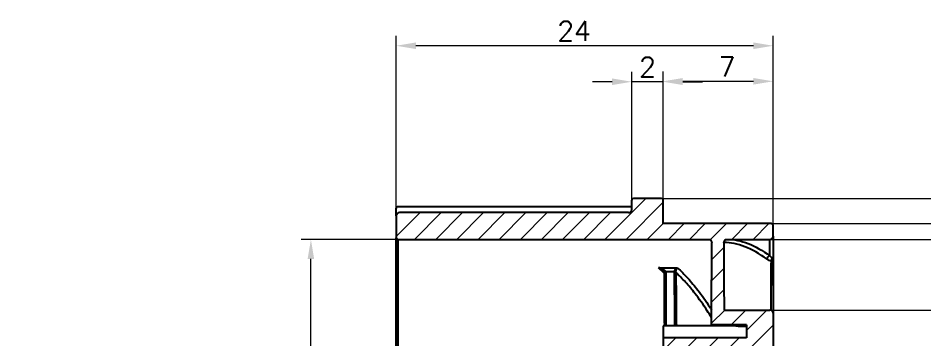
# Model space of a CAD drawing. Header units: millimetres. Extents: x 2517 to 4431, y 863 to 2540.
# Drawn here: x 3250.5 to 3308.2, y 1059.8 to 1080.3 of the extents above; entities that cross this region are included whole.
import ezdxf

# ---------------------------------------------------------------- set-up
doc = ezdxf.new("R2010")
doc.units = ezdxf.units.MM
for name, color, linetype, lineweight in [('填充', 3, 'Continuous', 9), ('实线', 7, 'Continuous', 25), ('尺寸标注', 2, 'Continuous', 9)]:
    doc.layers.add(name, color=color, linetype=linetype, lineweight=lineweight)
doc.styles.add('st', font='txt.shx')
doc.dimstyles.new('st', dxfattribs={"dimscale": 0.5, "dimtxt": 2.5, "dimasz": 2.5, "dimexe": 1.25, "dimexo": 0, "dimtad": 1, "dimtoh": 1, "dimdsep": 46, "dimtxsty": 'st', "dimcen": 0, "dimclrd": 256, "dimclre": 256, "dimclrt": 3, "dimadec": 3, "dimazin": 2, "dimtfac": 1, "dimtmove": 0, "dimatfit": 1, "dimfxl": 0, "dimlwd": -1, "dimlwe": -1, "dimarcsym": 0})

# ---------------------------------------------------------------- blocks, each defined once
blk = doc.blocks.new('*D313')
at = {"layer": 'Defpoints', "color": 0, "ltscale": 0.1, "transparency": 16777216}
for p in [(3269.118, 1066.236), (3274.651, 1066.236), (3274.651, 1024.236)]:
    blk.add_point(p, dxfattribs=at)
at = {"layer": '尺寸标注', "ltscale": 0.1, "transparency": 16777216}
for p, q in [((3274.651, 1066.236), (3268.493, 1066.236)), ((3269.118, 1025.486), (3269.118, 1064.986)), ((3274.651, 1024.236), (3268.493, 1024.236))]:
    blk.add_line(p, q, dxfattribs=at)
for points in [[(3268.909, 1064.986), (3269.326, 1064.986), (3269.118, 1066.236)], [(3268.909, 1025.486), (3269.326, 1025.486), (3269.118, 1024.236)]]:
    blk.add_solid(points, dxfattribs=at)
at = {"layer": '尺寸标注', "color": 3, "ltscale": 0.1, "transparency": 16777216, "insert": (3268.18, 1045.236), "char_height": 1.25, "attachment_point": 5, "rotation": 90, "style": 'st'}
blk.add_mtext('%%c42', dxfattribs=at)
blk = doc.blocks.new('*D314')
at = {"layer": 'Defpoints', "color": 0, "ltscale": 0.1, "transparency": 16777216}
for p in [(3298.451, 1067.236), (3317.362, 1067.236), (3298.451, 1023.236)]:
    blk.add_point(p, dxfattribs=at)
at = {"layer": '尺寸标注', "ltscale": 0.1, "transparency": 16777216}
for p, q in [((3298.451, 1067.236), (3317.987, 1067.236)), ((3317.362, 1024.486), (3317.362, 1065.986)), ((3298.451, 1023.236), (3317.987, 1023.236))]:
    blk.add_line(p, q, dxfattribs=at)
for points in [[(3317.154, 1065.986), (3317.571, 1065.986), (3317.362, 1067.236)], [(3317.154, 1024.486), (3317.571, 1024.486), (3317.362, 1023.236)]]:
    blk.add_solid(points, dxfattribs=at)
at = {"layer": '尺寸标注', "color": 3, "ltscale": 0.1, "transparency": 16777216, "insert": (3316.014, 1031.982), "char_height": 1.25, "attachment_point": 5, "rotation": 90, "style": 'st'}
blk.add_mtext('%%c44{}{\\H0.71x;\\C3;\\S 0^ -0.05;}', dxfattribs=at)
blk = doc.blocks.new('*D315')
at = {"layer": 'Defpoints', "color": 0, "ltscale": 0.1, "transparency": 16777216}
for p in [(3291.451, 1068.836), (3322.135, 1068.836), (3291.451, 1021.636)]:
    blk.add_point(p, dxfattribs=at)
at = {"layer": '尺寸标注', "ltscale": 0.1, "transparency": 16777216}
for p, q in [((3291.451, 1068.836), (3322.76, 1068.836)), ((3322.135, 1022.886), (3322.135, 1067.586)), ((3291.451, 1021.636), (3322.76, 1021.636))]:
    blk.add_line(p, q, dxfattribs=at)
for points in [[(3321.926, 1067.586), (3322.343, 1067.586), (3322.135, 1068.836)], [(3321.926, 1022.886), (3322.343, 1022.886), (3322.135, 1021.636)]]:
    blk.add_solid(points, dxfattribs=at)
at = {"layer": '尺寸标注', "color": 3, "ltscale": 0.1, "transparency": 16777216, "insert": (3321.197, 1043.547), "char_height": 1.25, "attachment_point": 5, "rotation": 90, "style": 'st'}
blk.add_mtext('%%c47.2', dxfattribs=at)
blk = doc.blocks.new('*D316')
at = {"layer": 'Defpoints', "color": 0, "ltscale": 0.1, "transparency": 16777216}
for p in [(3298.351, 1061.736), (3298.337, 1028.736), (3309.565, 1028.736)]:
    blk.add_point(p, dxfattribs=at)
at = {"layer": '尺寸标注', "ltscale": 0.1, "transparency": 16777216}
for p, q in [((3298.351, 1061.736), (3310.19, 1061.736)), ((3309.565, 1060.486), (3309.565, 1029.986)), ((3298.337, 1028.736), (3310.19, 1028.736))]:
    blk.add_line(p, q, dxfattribs=at)
for points in [[(3309.356, 1060.486), (3309.773, 1060.486), (3309.565, 1061.736)], [(3309.356, 1029.986), (3309.773, 1029.986), (3309.565, 1028.736)]]:
    blk.add_solid(points, dxfattribs=at)
at = {"layer": '尺寸标注', "color": 3, "ltscale": 0.1, "transparency": 16777216, "insert": (3308.627, 1045.411), "char_height": 1.25, "attachment_point": 5, "rotation": 90, "style": 'st'}
blk.add_mtext('%%c33', dxfattribs=at)
blk = doc.blocks.new('*D317')
at = {"layer": 'Defpoints', "color": 0, "ltscale": 0.1, "transparency": 16777216}
for p in [(3298.351, 1066.236), (3298.351, 1024.236), (3312.146, 1024.236)]:
    blk.add_point(p, dxfattribs=at)
at = {"layer": '尺寸标注', "ltscale": 0.1, "transparency": 16777216}
for p, q in [((3298.351, 1066.236), (3312.771, 1066.236)), ((3312.146, 1064.986), (3312.146, 1025.486)), ((3298.351, 1024.236), (3312.771, 1024.236))]:
    blk.add_line(p, q, dxfattribs=at)
for points in [[(3311.938, 1064.986), (3312.355, 1064.986), (3312.146, 1066.236)], [(3311.938, 1025.486), (3312.355, 1025.486), (3312.146, 1024.236)]]:
    blk.add_solid(points, dxfattribs=at)
at = {"layer": '尺寸标注', "color": 3, "ltscale": 0.1, "transparency": 16777216, "insert": (3311.209, 1045.448), "char_height": 1.25, "attachment_point": 5, "rotation": 90, "style": 'st'}
blk.add_mtext('%%c42', dxfattribs=at)
blk = doc.blocks.new('*D318')
at = {"layer": 'Defpoints', "color": 0, "ltscale": 0.1, "transparency": 16777216}
for p in [(3298.551, 1076.294), (3291.551, 1068.736), (3298.551, 1067.136)]:
    blk.add_point(p, dxfattribs=at)
at = {"layer": '尺寸标注', "ltscale": 0.1, "transparency": 16777216}
for p, q in [((3291.551, 1068.736), (3291.551, 1076.919)), ((3298.551, 1067.136), (3298.551, 1076.919)), ((3292.801, 1076.294), (3297.301, 1076.294))]:
    blk.add_line(p, q, dxfattribs=at)
for points in [[(3292.801, 1076.502), (3292.801, 1076.085), (3291.551, 1076.294)], [(3297.301, 1076.502), (3297.301, 1076.085), (3298.551, 1076.294)]]:
    blk.add_solid(points, dxfattribs=at)
at = {"layer": '尺寸标注', "color": 3, "ltscale": 0.1, "transparency": 16777216, "insert": (3295.62, 1077.231), "char_height": 1.25, "attachment_point": 5, "style": 'st'}
blk.add_mtext('7', dxfattribs=at)
blk = doc.blocks.new('*D319')
at = {"layer": 'Defpoints', "color": 0, "ltscale": 0.1, "transparency": 16777216}
for p in [(3289.551, 1076.266), (3289.551, 1068.736), (3291.551, 1068.736)]:
    blk.add_point(p, dxfattribs=at)
at = {"layer": '尺寸标注', "ltscale": 0.1, "transparency": 16777216}
for p, q in [((3289.551, 1068.736), (3289.551, 1076.891)), ((3291.551, 1068.736), (3291.551, 1076.891)), ((3288.301, 1076.266), (3287.051, 1076.266)), ((3291.551, 1076.266), (3289.551, 1076.266)), ((3292.801, 1076.266), (3294.051, 1076.266))]:
    blk.add_line(p, q, dxfattribs=at)
for points in [[(3288.301, 1076.474), (3288.301, 1076.058), (3289.551, 1076.266)], [(3292.801, 1076.474), (3292.801, 1076.058), (3291.551, 1076.266)]]:
    blk.add_solid(points, dxfattribs=at)
at = {"layer": '尺寸标注', "color": 3, "ltscale": 0.1, "transparency": 16777216, "insert": (3290.551, 1077.203), "char_height": 1.25, "attachment_point": 5, "style": 'st'}
blk.add_mtext('2', dxfattribs=at)
blk = doc.blocks.new('*D320')
at = {"layer": 'Defpoints', "color": 0, "ltscale": 0.1, "transparency": 16777216}
for p in [(3274.551, 1078.557), (3274.551, 1068.209), (3298.551, 1067.136)]:
    blk.add_point(p, dxfattribs=at)
at = {"layer": '尺寸标注', "ltscale": 0.1, "transparency": 16777216}
for p, q in [((3274.551, 1068.209), (3274.551, 1079.182)), ((3298.551, 1067.136), (3298.551, 1079.182)), ((3297.301, 1078.557), (3275.801, 1078.557))]:
    blk.add_line(p, q, dxfattribs=at)
for points in [[(3275.801, 1078.765), (3275.801, 1078.348), (3274.551, 1078.557)], [(3297.301, 1078.765), (3297.301, 1078.348), (3298.551, 1078.557)]]:
    blk.add_solid(points, dxfattribs=at)
at = {"layer": '尺寸标注', "color": 3, "ltscale": 0.1, "transparency": 16777216, "insert": (3285.879, 1079.494), "char_height": 1.25, "attachment_point": 5, "style": 'st'}
blk.add_mtext('24', dxfattribs=at)

msp = doc.modelspace()

# ---------------------------------------------------------------- hatches: boundary and pattern name
at = {"layer": '填充'}
h = msp.add_hatch(dxfattribs=at)
h.set_pattern_fill('ANSI31', color=256, scale=0.3, style=0)
h.set_pattern_definition([(45, (-6.3946, 0), (-0.6735192, 0.6735192), [])])
edge = h.paths.add_edge_path(flags=0)
edge.add_line((3295.8509, 1054.7364), (3295.8509, 1053.7364))
edge.add_line((3295.8509, 1053.7364), (3296.8509, 1053.7364))
edge.add_line((3296.8509, 1053.7364), (3296.8509, 1051.2364))
edge.add_line((3296.8509, 1051.2364), (3292.1509, 1051.2364))
edge.add_line((3292.1509, 1051.2364), (3292.1509, 1049.7114))
edge.add_line((3292.1509, 1049.7114), (3293.0169, 1049.2114))
edge.add_line((3293.0169, 1049.2114), (3296.8509, 1049.2114))
edge.add_line((3296.8509, 1049.2114), (3296.8509, 1048.4864))
edge.add_arc((3297.0509, 1048.4864), 0.2, 180, 270)
edge.add_line((3297.0509, 1048.2864), (3298.3509, 1048.2864))
edge.add_arc((3298.3509, 1048.4864), 0.2, 270, 360)
edge.add_line((3298.5509, 1048.4864), (3298.5509, 1061.5364))
edge.add_arc((3298.3509, 1061.5364), 0.2, 0, 90)
edge.add_line((3298.3509, 1061.7364), (3295.4286, 1061.7364))
edge.add_line((3295.4286, 1061.7364), (3295.4108, 1066.0355))
edge.add_spline(control_points=[(3295.4108, 1066.0355), (3295.4107, 1066.0567), (3295.4144, 1066.0782), (3295.4214, 1066.0983), (3295.4284, 1066.1183), (3295.4389, 1066.1373), (3295.452, 1066.154), (3295.4655, 1066.1712), (3295.482, 1066.1864), (3295.5001, 1066.1985), (3295.5194, 1066.2115), (3295.5411, 1066.2214), (3295.5636, 1066.2278), (3295.5838, 1066.2335), (3295.605, 1066.2364), (3295.626, 1066.2364)], knot_values=[0, 0, 0, 0, 0.0000637, 0.0000637, 0.0000637, 0.0001272, 0.0001272, 0.0001272, 0.0001927, 0.0001927, 0.0001927, 0.0002625, 0.0002625, 0.0002625, 0.0003253, 0.0003253, 0.0003253, 0.0003253], weights=[1, 1, 1, 1, 1, 1, 1, 1, 1, 1, 1, 1, 1, 1, 1, 1], degree=3, periodic=0)
edge.add_line((3295.626, 1066.2364), (3298.3509, 1066.2364))
edge.add_arc((3298.3509, 1066.4364), 0.2, 270, 360)
edge.add_line((3298.5509, 1066.4364), (3298.5509, 1067.1364))
edge.add_arc((3298.4509, 1067.1364), 0.1, 0, 90)
edge.add_line((3298.4509, 1067.2364), (3291.5509, 1067.2364))
edge.add_line((3291.5509, 1067.2364), (3291.5509, 1068.7364))
edge.add_arc((3291.4509, 1068.7364), 0.1, 0, 90)
edge.add_line((3291.4509, 1068.8364), (3289.6509, 1068.8364))
edge.add_arc((3289.6509, 1068.7364), 0.1, 90, 180)
edge.add_line((3289.5509, 1068.7364), (3289.5509, 1068.1364))
edge.add_arc((3289.3509, 1068.1364), 0.2, 270, 360, ccw=False)
edge.add_line((3289.3509, 1067.9364), (3274.7509, 1067.9364))
edge.add_arc((3274.7509, 1067.7364), 0.2, 90, 180)
edge.add_line((3274.5509, 1067.7364), (3274.5509, 1066.3364))
edge.add_arc((3274.6509, 1066.3364), 0.1, 180, 270)
edge.add_line((3274.6509, 1066.2364), (3294.4329, 1066.2364))
edge.add_spline(control_points=[(3294.4329, 1066.2364), (3294.4584, 1066.2364), (3294.4842, 1066.2321), (3294.5083, 1066.2237), (3294.5324, 1066.2153), (3294.5554, 1066.2025), (3294.5752, 1066.1863), (3294.5941, 1066.1708), (3294.6107, 1066.1515), (3294.6228, 1066.1302), (3294.6342, 1066.1104), (3294.6421, 1066.0882), (3294.6457, 1066.0657), (3294.6473, 1066.0557), (3294.6481, 1066.0456), (3294.648, 1066.0354)], knot_values=[0, 0, 0, 0, 0.0000765, 0.0000765, 0.0000765, 0.0001532, 0.0001532, 0.0001532, 0.0002269, 0.0002269, 0.0002269, 0.0002953, 0.0002953, 0.0002953, 0.0003253, 0.0003253, 0.0003253, 0.0003253], weights=[1, 1, 1, 1, 1, 1, 1, 1, 1, 1, 1, 1, 1, 1, 1, 1], degree=3, periodic=0)
edge.add_spline(control_points=[(3294.648, 1066.0354), (3294.6438, 1065.062), (3294.6394, 1064.0885), (3294.6348, 1063.115), (3294.6312, 1062.3435), (3294.6274, 1061.572), (3294.6235, 1060.8005)], knot_values=[0.0000613, 0.0000613, 0.0000613, 0.0000613, 0.0029817, 0.0029817, 0.0029817, 0.0052963, 0.0052963, 0.0052963, 0.0052963], weights=[1, 1, 1, 1, 1, 1, 1], degree=3, periodic=0)
edge.add_line((3294.6235, 1060.8005), (3296.8509, 1060.8005))
edge.add_line((3296.8509, 1060.8005), (3296.8509, 1059.9665))
edge.add_line((3296.8509, 1059.9665), (3291.5509, 1059.9665))
edge.add_line((3291.5509, 1059.9665), (3291.5509, 1058.7139))
edge.add_line((3291.5509, 1058.7139), (3295.9588, 1058.7139))
edge.add_arc((3296.0509, 1058.5364), 0.2, 117.420164, 180)
edge.add_line((3295.8509, 1058.5364), (3295.8509, 1057.7364))
edge.add_line((3295.8509, 1057.7364), (3296.6509, 1057.7364))
edge.add_arc((3296.6509, 1057.5364), 0.2, 0, 90, ccw=False)
edge.add_line((3296.8509, 1057.5364), (3296.8509, 1054.7364))
edge.add_line((3296.8509, 1054.7364), (3295.8509, 1054.7364))

# ---------------------------------------------------------------- linework, layer by layer
at = {"layer": '实线'}
for p, q in [((3291.4509, 1068.8364), (3289.6509, 1068.8364)), ((3274.5509, 1067.7364), (3274.5509, 1068.2094)), ((3274.5527, 1068.2175), (3274.5525, 1068.2094)), ((3289.5509, 1068.3141), (3274.6563, 1068.3141)), ((3289.5509, 1068.1364), (3289.5509, 1068.7364)), ((3291.5509, 1067.2364), (3291.5509, 1068.7364)), ((3274.5509, 1067.7364), (3274.5509, 1066.3364)), ((3289.3509, 1067.9364), (3274.7509, 1067.9364)), ((3298.4509, 1067.2364), (3291.5509, 1067.2364)), ((3298.5509, 1066.4364), (3298.5509, 1067.1364)), ((3274.5509, 1024.1364), (3274.5509, 1066.3364)), ((3274.6509, 1066.2364), (3274.6509, 1024.2364)), ((3274.6509, 1066.2364), (3294.4329, 1066.2364)), ((3295.626, 1066.2364), (3298.3509, 1066.2364)), ((3298.3509, 1065.1831), (3298.3509, 1066.2364)), ((3298.5509, 1066.4364), (3298.5509, 1061.5364)), ((3298.4342, 1061.7169), (3298.446, 1064.8766)), ((3291.2448, 1064.4284), (3292.4609, 1064.4284)), ((3291.6111, 1064.0791), (3291.2448, 1064.4284)), ((3292.2669, 1064.1627), (3291.7109, 1064.1627)), ((3295.4286, 1061.7364), (3298.3509, 1061.7364)), ((3298.5509, 1061.5364), (3298.5509, 1048.4864)), ((3296.2162, 1060.7212), (3291.5509, 1060.7212)), ((3291.5509, 1060.7212), (3291.5509, 1059.9665)), ((3296.8509, 1060.8005), (3294.6235, 1060.8005)), ((3294.9534, 1060.7212), (3294.9044, 1060.8005)), ((3295.6916, 1060.8005), (3296.3304, 1060.704)), ((3296.3304, 1060.704), (3296.8509, 1060.704)), ((3296.8509, 1060.8005), (3296.8509, 1059.9665)), ((3291.5509, 1059.9665), (3291.5509, 1058.7139)), ((3296.8509, 1059.9665), (3291.5509, 1059.9665))]:
    msp.add_line(p, q, dxfattribs=at)
at = {"layer": '实线', "flags": 128}
for points in [[(3295.4108, 1066.0355), (3295.4215, 1063.4441), (3295.4286, 1061.7364)], [(3291.6109, 1064.1213), (3291.6112, 1064.1244), (3291.6161, 1064.1345), (3291.6269, 1064.1438), (3291.6429, 1064.1517), (3291.6631, 1064.1578), (3291.6862, 1064.1616), (3291.7109, 1064.1629)], [(3291.6109, 1064.121), (3291.6112, 1064.1241), (3291.6161, 1064.1342), (3291.6269, 1064.1435), (3291.6429, 1064.1515), (3291.6631, 1064.1575), (3291.6862, 1064.1614), (3291.7109, 1064.1627)]]:
    msp.add_lwpolyline(points, dxfattribs=at)
at = {"layer": '实线'}
for radius in [23.6, 23.5]:
    msp.add_circle((3227.6815, 1045.2364), radius, dxfattribs=at)
for centre, radius, start, end in [((3289.6509, 1068.7364), 0.1, 90, 180), ((3291.4509, 1068.7364), 0.1, 0, 90), ((3274.6471, 1068.2145), 0.0948, 150.382125, 179.236478), ((3274.7509, 1067.7364), 0.2, 90, 180), ((3289.3509, 1068.1364), 0.2, 270, 0), ((3298.4509, 1067.1364), 0.1, 0, 90), ((3274.6509, 1066.3364), 0.1, 180, 270), ((3298.3509, 1066.4364), 0.2, 270, 0), ((3298.388, 1064.9662), 0.2201, 99.701767, 179.647172), ((3298.6432, 1064.8971), 0.208, 139.306704, 188.728614), ((3292.2773, 1064.018), 0.1451, 56.153443, 94.119015), ((3292.2781, 1064.0172), 0.1446, 56.376198, 94.435814), ((3298.3509, 1061.5364), 0.2, 0, 90)]:
    msp.add_arc(centre, radius, start, end, dxfattribs=at)
msp.add_ellipse((3274.7509, 1068.1141), major_axis=(-0.0964, 0.1996), ratio=0.132514, start_param=6.2192442, end_param=6.4309112, dxfattribs=at)
for points in [[(3274.5509, 1068.2094), (3274.5509, 1068.2115), (3274.5514, 1068.2137), (3274.5523, 1068.2158)], [(3298.3509, 1065.1831), (3298.3957, 1065.1191), (3298.4409, 1065.0629), (3298.4856, 1065.0327)], [(3291.7109, 1064.1629), (3291.7109, 1064.1629), (3291.7109, 1064.1628), (3291.7109, 1064.1627)], [(3292.2669, 1064.1613), (3292.2669, 1064.1618), (3292.2669, 1064.1622), (3292.2669, 1064.1627)], [(3292.3581, 1064.1385), (3292.3581, 1064.1382), (3292.3581, 1064.1379), (3292.3581, 1064.1376)]]:
    msp.add_open_spline(points, degree=3, dxfattribs=at)
for points, knots in [([(3274.659, 1068.3129), (3274.6507, 1068.313), (3274.6303, 1068.3134), (3274.5984, 1068.2995), (3274.5759, 1068.2795), (3274.5669, 1068.265), (3274.5647, 1068.2614)], [0, 0, 0, 0, 0.22429297, 0.55035474, 0.88884781, 1, 1, 1, 1]), ([(3294.4329, 1066.2364), (3294.4879, 1066.2364), (3294.5418, 1066.2166), (3294.6231, 1066.1435), (3294.6483, 1066.0905), (3294.648, 1066.0354)], [0, 0, 0, 0, 0.5, 0.5, 1, 1, 1, 1]), ([(3294.6235, 1060.8005), (3294.6274, 1061.572), (3294.6312, 1062.3435), (3294.6348, 1063.115), (3294.6394, 1064.0885), (3294.6438, 1065.062), (3294.648, 1066.0354)], [0.0006671566, 0.0006671566, 0.0006671566, 0.0006671566, 0.0029817179, 0.0029817179, 0.0029817179, 0.0059021518, 0.0059021518, 0.0059021518, 0.0059021518]), ([(3295.4108, 1066.0355), (3295.4106, 1066.0905), (3295.4359, 1066.1437), (3295.5166, 1066.2163), (3295.5711, 1066.2364), (3295.626, 1066.2364)], [0, 0, 0, 0, 0.5, 0.5, 1, 1, 1, 1]), ([(3298.1679, 1064.9676), (3297.6784, 1065.3186), (3297.213, 1065.5863), (3296.5263, 1065.8562), (3296.3, 1065.9238), (3295.853, 1066.0133), (3295.6317, 1066.0355), (3295.4108, 1066.0355)], [0, 0, 0, 0, 0.5, 0.5, 0.75, 0.75, 1, 1, 1, 1]), ([(3295.626, 1066.2364), (3295.8443, 1066.2364), (3296.063, 1066.2144), (3296.5048, 1066.1261), (3296.7286, 1066.0594), (3297.4072, 1065.7933), (3297.8672, 1065.5294), (3298.3509, 1065.1831)], [0, 0, 0, 0, 0.25, 0.25, 0.5, 0.5, 1, 1, 1, 1]), ([(3298.4377, 1064.8655), (3298.3941, 1064.8618), (3298.3494, 1064.8725), (3298.2592, 1064.9087), (3298.2135, 1064.9348), (3298.1679, 1064.9676)], [0, 0, 0, 0, 0.5, 0.5, 1, 1, 1, 1]), ([(3298.4223, 1061.7219), (3298.4246, 1062.0977), (3298.4308, 1063.1455), (3298.435, 1064.1935), (3298.4377, 1064.8655)], [0, 0, 0, 0, 0.35869287, 1, 1, 1, 1]), ([(3298.4464, 1064.8766), (3298.4464, 1064.8774), (3298.4462, 1064.8794), (3298.4436, 1064.8765), (3298.4401, 1064.87), (3298.4377, 1064.8655)], [0, 0, 0, 0, 0.18231829, 0.44755973, 1, 1, 1, 1]), ([(3298.4465, 1064.8765), (3298.4465, 1064.8767), (3298.4449, 1064.8886), (3298.4492, 1064.9054), (3298.4523, 1064.9179), (3298.4537, 1064.9208), (3298.4533, 1064.9201), (3298.4533, 1064.92)], [0, 0, 0, 0, 0.0044597, 0.4754242, 0.7470192, 0.9831769, 1, 1, 1, 1]), ([(3298.4856, 1065.0327), (3298.49, 1065.0283), (3298.4987, 1065.0196), (3298.4997, 1064.9948), (3298.4906, 1064.9578), (3298.4758, 1064.919), (3298.4535, 1064.8943), (3298.4476, 1064.8877)], [0, 0, 0, 0, 0.21245024, 0.42046128, 0.62088102, 0.89837565, 1, 1, 1, 1]), ([(3291.7109, 1064.1629), (3291.7108, 1064.1855), (3291.6995, 1064.2084), (3291.67, 1064.2468), (3291.6516, 1064.2634), (3291.5942, 1064.3075), (3291.5518, 1064.3302), (3291.4232, 1064.3879), (3291.3344, 1064.4127), (3291.2448, 1064.4284)], [0, 0, 0, 0, 0.125, 0.125, 0.25, 0.25, 0.5, 0.5, 1, 1, 1, 1]), ([(3291.5373, 1064.2495), (3291.5365, 1064.2503), (3291.5025, 1064.2908), (3291.4025, 1064.3548), (3291.3049, 1064.4061), (3291.2456, 1064.4281), (3291.2448, 1064.4284)], [0, 0, 0, 0, 0.0089569, 0.4076184, 0.9913554, 1, 1, 1, 1]), ([(3291.5291, 1064.2577), (3291.5469, 1064.2394), (3291.575, 1064.2105), (3291.6003, 1064.1664), (3291.6092, 1064.1395), (3291.6112, 1064.1257), (3291.6109, 1064.1217), (3291.6108, 1064.1214)], [0, 0, 0, 0, 0.4583064, 0.7203537, 0.869969, 0.9904328, 1, 1, 1, 1]), ([(3291.7109, 1064.1627), (3291.7134, 1063.273), (3291.7166, 1062.1258), (3291.7217, 1060.9787), (3291.7228, 1060.7212)], [0, 0, 0, 0, 0.77558438, 1, 1, 1, 1]), ([(3292.2669, 1064.1627), (3292.2667, 1064.1919), (3292.2744, 1064.2235), (3292.2991, 1064.2815), (3292.3161, 1064.3082), (3292.3727, 1064.3778), (3292.4171, 1064.41), (3292.4609, 1064.4284)], [0, 0, 0, 0, 0.25, 0.25, 0.5, 0.5, 1, 1, 1, 1]), ([(3292.3017, 1060.7212), (3292.2989, 1060.9988), (3292.287, 1062.1455), (3292.2756, 1063.2922), (3292.2669, 1064.1613)], [0, 0, 0, 0, 0.2420385, 1, 1, 1, 1]), ([(3292.3581, 1064.1385), (3292.358, 1064.1677), (3292.362, 1064.2003), (3292.3751, 1064.2614), (3292.3841, 1064.2902), (3292.4141, 1064.3669), (3292.4376, 1064.4046), (3292.4609, 1064.4284)], [0, 0, 0, 0, 0.25, 0.25, 0.5, 0.5, 1, 1, 1, 1]), ([(3292.4609, 1064.4284), (3292.6825, 1064.215), (3293.1266, 1063.7873), (3293.8086, 1062.9496), (3294.3073, 1062.2742), (3294.5917, 1061.8104), (3294.6282, 1061.7509)], [0, 0, 0, 0, 0.2932767, 0.5879233, 0.9471239, 1, 1, 1, 1]), ([(3291.611, 1064.121), (3291.6118, 1063.8096), (3291.6146, 1062.6763), (3291.6201, 1061.5431), (3291.6241, 1060.7212)], [0, 0, 0, 0, 0.27479866, 1, 1, 1, 1]), ([(3292.3581, 1064.1376), (3292.3661, 1063.2691), (3292.3765, 1062.1302), (3292.3868, 1060.9916), (3292.3893, 1060.7212)], [0, 0, 0, 0, 0.7625848, 1, 1, 1, 1]), ([(3294.6257, 1061.2515), (3294.5358, 1061.3993), (3294.1912, 1061.9655), (3293.645, 1062.7127), (3292.9815, 1063.5253), (3292.5662, 1063.9332), (3292.3581, 1064.1376)], [0, 0, 0, 0, 0.1240563, 0.4752122, 0.7370689, 1, 1, 1, 1]), ([(3295.2206, 1060.7917), (3295.2348, 1060.77), (3295.2493, 1060.7478), (3295.2637, 1060.7219), (3295.264, 1060.7212)], [0, 0, 0, 0, 0.9757129, 1, 1, 1, 1])]:
    msp.add_open_spline(points, degree=3, knots=knots, dxfattribs=at)

# ---------------------------------------------------------------- dimensions: what is measured, and where the dimension line sits
at = {"layer": '尺寸标注', "ltscale": 0.1}
for base, p1, p2, picture, middle in [((3274.5509, 1078.5566), (3298.5509, 1067.1364), (3274.5509, 1068.2094), '*D320', (3285.8793, 1078.5566)), ((3289.5509, 1076.266), (3291.5509, 1068.7364), (3289.5509, 1068.7364), '*D319', (3290.5509, 1076.266)), ((3298.5509, 1076.2937), (3291.5509, 1068.7364), (3298.5509, 1067.1364), '*D318', (3295.62, 1076.2937))]:
    dim = msp.add_linear_dim(base=base, p1=p1, p2=p2, dimstyle='st', dxfattribs=at)
    dim.commit()
    dim.dimension.update_dxf_attribs({"geometry": picture, "text_midpoint": middle, "dimtype": 160})
for base, p1, p2, picture, middle in [((3322.1347, 1068.8364), (3291.4509, 1021.6364), (3291.4509, 1068.8364), '*D315', (3322.1347, 1043.5473)), ((3269.1177, 1066.2364), (3274.6509, 1024.2364), (3274.6509, 1066.2364), '*D313', (3269.1177, 1045.2364)), ((3312.1465, 1024.2364), (3298.3509, 1066.2364), (3298.3509, 1024.2364), '*D317', (3312.1465, 1045.4478)), ((3309.5648, 1028.7364), (3298.3509, 1061.7364), (3298.3366, 1028.7364), '*D316', (3309.5648, 1045.4111))]:
    dim = msp.add_linear_dim(base=base, p1=p1, p2=p2, angle=90, text='%%c<>', dimstyle='st', dxfattribs=at)
    dim.commit()
    dim.dimension.update_dxf_attribs({"geometry": picture, "text_midpoint": middle, "dimtype": 160})
dim = msp.add_linear_dim(base=(3317.3623, 1067.2364), p1=(3298.4509, 1023.2364), p2=(3298.4509, 1067.2364), angle=90, text='%%c<>{}{\\H0.71x;\\C3;\\S 0^ -0.05;}', dimstyle='st', override={"dimtp": 0, "dimtm": 0.05, "dimtdec": 2, "dimtzin": 8}, dxfattribs=at)
dim.commit()
dim.dimension.update_dxf_attribs({"geometry": '*D314', "text_midpoint": (3317.3623, 1031.9824), "dimtype": 160})

doc.saveas('drawing.dxf')
